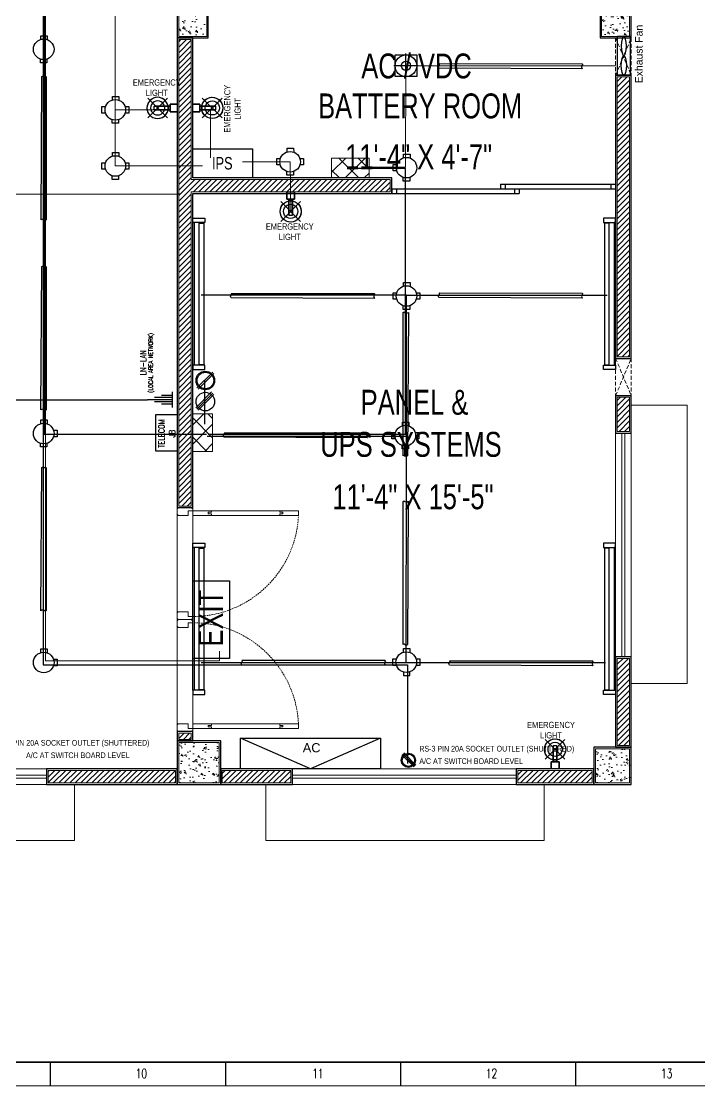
# Model space of a CAD drawing. Header units: inches. Extents: x 255 to 1155, y -3 to 634.
# Drawn here: x 751.8 to 969.9, y -3.2 to 339 of the extents above; entities that cross this region are included whole.
import ezdxf
from ezdxf.enums import TextEntityAlignment as Align

# ---------------------------------------------------------------- set-up
doc = ezdxf.new("R2010")
doc.units = ezdxf.units.IN
doc.header["$MEASUREMENT"] = 0
for name, pattern in [('DASH', [0.35, 0.25, -0.1]), ('DASHED', [0.75, 0.5, -0.25]), ('XREF-GROUND-A1$0$HIDDEN2', [0.1875, 0.125, -0.0625])]:
    doc.linetypes.add(name, pattern=pattern)
doc.layers.get('Defpoints').update_dxf_attribs({"lineweight": 0})
for name, color, linetype in [('Cables', 7, 'Continuous'), ('COLLUM', 1, 'Continuous'), ('dimention', 7, 'Continuous'), ('Exhaust Fans', 7, 'Continuous'), ('HVAC', 44, 'Continuous'), ('Layer 1', 7, 'Continuous'), ('Lights', 7, 'Continuous'), ('Plant Layout', 7, 'Continuous'), ('Sockets', 7, 'Continuous'), ('wall 05', 252, 'Continuous')]:
    doc.layers.add(name, color=color, linetype=linetype)
for name, color, linetype, lineweight in [('DOOR', 115, 'Continuous', 15), ('E-LAN', 6, 'Continuous', 30), ('E-WTL-Wall-Tube-Light', 7, 'Continuous', 30), ('Glass', 5, 'Continuous', 9), ('HACTH', 8, 'Continuous', 9), ('Plaster Line', 252, 'Continuous', 15), ('Sunshed', 5, 'Continuous', 15), ('Switchboard', 30, 'Continuous', 13), ('Text', 252, 'Continuous', 15), ('WINDOW', 140, 'Continuous', 9)]:
    doc.layers.add(name, color=color, linetype=linetype, lineweight=lineweight)
doc.styles.get("Standard").update_dxf_attribs({"font": 'arial.ttf'})
doc.styles.add('Swiss721', font='swisscl.ttf')
doc.styles.add('TAVE1', font='ROMANS.shx', dxfattribs={"width": 0.75})
doc.styles.add('TEG BORDER', font='txt_qlt.shx', dxfattribs={"width": 0.7, "bigfont": 'hztxt.shx'})
pattern_1 = [(50, (-410151.2946, -241873.729), (5.37945137, -0.470641012), [0.5625, -6.1875]), (355, (-410151.2946, -241873.729), (-1.040635, 5.641441), [0.45, -4.95]), (100.4514, (-410150.8463, -241873.7683), (4.338820363, 5.170796565), [0.478051425, -5.25856584]), (46.1842, (-410151.2946, -241872.229), (8.004307865, -1.24139261), [0.84375, -9.28125]), (96.6356, (-410150.6275, -241872.3326), (7.00997029, 7.30588403), [0.71707716, -7.8878475]), (351.1842, (-410151.2946, -241872.229), (7.00996459, 7.3058895), [0.675, -7.425]), (21, (-410150.5446, -241872.604), (4.47680289, -3.01964168), [0.5625, -6.1875]), (326, (-410150.5446, -241872.604), (1.82486499, 5.43862534), [0.45, -4.95]), (71.4514, (-410150.1715, -241872.856), (6.301669714, 2.418978725), [0.478051425, -5.25856584]), (37.5, (-410151.2946, -241873.7291), (0.091198915, 2.496703904), [0, -4.89, 0, -5.025, 0, -4.96875]), (7.5, (-410151.2946, -241873.729), (1.973021531, 2.958087839), [0, -2.865, 0, -4.7775, 0, -1.89375]), (327.5, (-410152.967, -241873.7291), (4.003668271, -0.169161538), [0, -1.875, 0, -5.85, 0, -7.7625]), (317.5, (-410153.717, -241873.729), (4.37389627, 0.750787367), [0, -2.4375, 0, -3.885, 0, -5.5125])]

# ---------------------------------------------------------------- blocks, each defined once
blk = doc.blocks.new('252 BORDER A2')
at = {"linetype": 'Continuous'}
blk.add_line((5, 5), (489, 5), dxfattribs=at)
for p, q in [((334.12, 0), (334.12, 5)), ((371.25, 0), (371.25, 5)), ((408.37, 0), (408.37, 5)), ((445.5, 0), (445.5, 5))]:
    blk.add_line(p, q)
at = {"color": 5, "lineweight": 15}
blk.add_lwpolyline([(0, 420), (594, 420), (594, 0), (0, 0)], close=True, dxfattribs=at)
blk.add_lwpolyline([(5, 415), (589, 415), (589, 5), (5, 5)], close=True)
at = {"char_height": 2, "width": 2, "attachment_point": 7, "style": 'TEG BORDER'}
for s, insert in [('\\pi2.2204e-016;10', (352.17, 1.59)), ('\\pi0.3;11', (389.3, 1.59)), ('\\pi2.2204e-016;12', (426.42, 1.59)), ('\\pi2.2204e-016;13', (463.55, 1.59))]:
    blk.add_mtext(s, dxfattribs=dict(at, insert=insert))
blk = doc.blocks.new('ASDSAETR')
for p, q in [((51404, -7188.31), (51404, -7197.3)), ((51404, -7190.29), (51410.36, -7190.29)), ((51404, -7191.55), (51414.43, -7191.55)), ((51404, -7192.81), (51418.49, -7192.81)), ((51404, -7194.07), (51414.43, -7194.07)), ((51404, -7195.33), (51410.36, -7195.33))]:
    blk.add_line(p, q)
blk = doc.blocks.new('A$C63C712C3')
at = {"ltscale": 2}
for p, q in [((39.8, 42), (33.8, 42)), ((39.8, 15.9), (33.8, 15.9)), ((1230.6, 42), (1236.6, 42)), ((1230.6, 15.9), (1236.6, 15.9))]:
    blk.add_line(p, q, dxfattribs=at)
for points in [[(35.5, 102.6), (0, 102.6), (0, 0), (35.5, 0)], [(35.5, 102.6), (1235.5, 102.6), (1235.5, 90.2), (35.5, 90.2)], [(1235.5, 102.6), (1270.9, 102.6), (1270.9, 0), (1235.5, 0)], [(39.8, 47.6), (1230.6, 47.6), (1230.6, 10.1), (39.8, 10.1)]]:
    blk.add_lwpolyline(points, close=True, dxfattribs=at)
blk = doc.blocks.new('A$C20C675F6')
at = {"layer": 'Defpoints'}
for points in [[(0.25, 72), (0.25, 71.75), (0, 71.75), (0, 72)], [(5, 72), (5, 71.75), (4.75, 71.75), (4.75, 72)], [(0.25, 36), (0.25, 36.25), (0, 36.25), (0, 36)], [(0.25, 36), (0.25, 35.75), (0, 35.75), (0, 36)], [(5, 36), (5, 36.25), (4.75, 36.25), (4.75, 36)], [(5, 36), (5, 35.75), (4.75, 35.75), (4.75, 36)], [(0.25, 0), (0.25, 0.25), (0, 0.25), (0, 0)], [(5, 0), (5, 0.25), (4.75, 0.25), (4.75, 0)]]:
    blk.add_lwpolyline(points, close=True, dxfattribs=at)
at = {"layer": 'DOOR'}
for points in [[(5, 71), (3.5, 71), (3.5, 69.5), (0.25, 69.5), (0.25, 69.75), (0, 69.75), (0, 71.75), (0.25, 71.75), (0.25, 72), (4.75, 72), (4.75, 71.75), (5, 71.75), (5, 71)], [(10, 70.25), (10, 70), (11, 70), (11, 69.5), (5, 69.5), (5, 71), (11, 71), (11, 70.5), (10, 70.5), (10, 70.25), (10, 70.5), (11, 70.5), (11, 71), (33, 71), (33, 70.5), (34, 70.5), (34, 70), (33, 70), (33, 69.5), (11, 69.5), (39, 69.5), (39, 71), (33, 71)], [(5, 37), (3.5, 37), (3.5, 38.5), (0.25, 38.5), (0.25, 38.25), (0, 38.25), (0, 36.25), (0.25, 36.25), (0.25, 36), (4.75, 36), (4.75, 36.25), (5, 36.25), (5, 37)], [(5, 35), (3.5, 35), (3.5, 33.5), (0.25, 33.5), (0.25, 33.75), (0, 33.75), (0, 35.75), (0.25, 35.75), (0.25, 36), (4.75, 36), (4.75, 35.75), (5, 35.75), (5, 35)], [(5, 1), (3.5, 1), (3.5, 2.5), (0.25, 2.5), (0.25, 2.25), (0, 2.25), (0, 0.25), (0.25, 0.25), (0.25, 0), (4.75, 0), (4.75, 0.25), (5, 0.25), (5, 1)], [(10, 1.75), (10, 2), (11, 2), (11, 2.5), (5, 2.5), (5, 1), (11, 1), (11, 1.5), (10, 1.5), (10, 1.75), (10, 1.5), (11, 1.5), (11, 1), (33, 1), (33, 1.5), (34, 1.5), (34, 2), (33, 2), (33, 2.5), (11, 2.5), (39, 2.5), (39, 1), (33, 1)]]:
    blk.add_lwpolyline(points, dxfattribs=at)
at = {"layer": 'DOOR', "linetype": 'DASHED', "lineweight": 0}
for centre, start, end in [((4.98, 71.06), 270.0403, 357.3754), ((4.98, 0.94), 2.6246, 89.9597)]:
    blk.add_arc(centre, 34.06, start, end, dxfattribs=at)
at = {"layer": 'HACTH', "lineweight": 0, "ltscale": 10}
for p, q in [((0, 2.25), (0, 69.75)), ((5, 1.5), (5, 69.5))]:
    blk.add_line(p, q, dxfattribs=at)
blk = doc.blocks.new('tr')
at = {"layer": 'Plaster Line'}
for p, q in [((143968.45, 171283.63), (143927.45, 171283.63)), ((143927.45, 171283.63), (143927.45, 171279.63)), ((143968.45, 171279.63), (143968.45, 171283.63)), ((144100.45, 171283.63), (144053.45, 171283.63)), ((144053.45, 171283.63), (144053.45, 171279.63)), ((144100.45, 171279.63), (144100.45, 171283.63)), ((144226.45, 171283.63), (144185.45, 171283.63)), ((144185.45, 171283.63), (144185.45, 171279.63)), ((144226.45, 171279.63), (144226.45, 171283.63)), ((143927.45, 171279.63), (143968.45, 171279.63)), ((144053.45, 171279.63), (144100.45, 171279.63)), ((144185.45, 171279.63), (144226.45, 171279.63))]:
    blk.add_line(p, q, dxfattribs=at)
blk = doc.blocks.new('qm')
at = {"layer": 'wall 05'}
for p, q in [((143968.95, 171284.13), (143926.95, 171284.13)), ((143926.95, 171284.13), (143926.95, 171279.13)), ((143968.95, 171279.13), (143968.95, 171284.13)), ((144100.95, 171284.13), (144052.95, 171284.13)), ((144052.95, 171284.13), (144052.95, 171279.13)), ((144100.95, 171279.13), (144100.95, 171284.13)), ((144226.95, 171284.13), (144184.95, 171284.13)), ((144184.95, 171284.13), (144184.95, 171279.13)), ((144226.95, 171279.13), (144226.95, 171284.13)), ((143926.95, 171279.13), (143968.95, 171279.13)), ((144052.95, 171279.13), (144100.95, 171279.13)), ((144184.95, 171279.13), (144226.95, 171279.13))]:
    blk.add_line(p, q, dxfattribs=at)
blk = doc.blocks.new('bg')
at = {"layer": 'wall 05'}
for p, q in [((144263.99, 171284.13), (144240.95, 171284.13)), ((144240.95, 171284.13), (144240.95, 171279.13)), ((144263.99, 171279.13), (144263.99, 171284.13)), ((144360.95, 171284.13), (144335.99, 171284.13)), ((144335.99, 171284.13), (144335.99, 171279.13)), ((144360.95, 171279.13), (144360.95, 171284.13)), ((144240.95, 171279.13), (144263.99, 171279.13)), ((144335.99, 171279.13), (144360.95, 171279.13))]:
    blk.add_line(p, q, dxfattribs=at)
blk = doc.blocks.new('dp')
at = {"layer": 'Plaster Line'}
for p, q in [((144263.49, 171283.63), (144241.45, 171283.63)), ((144241.45, 171283.63), (144241.45, 171279.63)), ((144263.49, 171279.63), (144263.49, 171283.63)), ((144360.45, 171283.63), (144336.49, 171283.63)), ((144336.49, 171283.63), (144336.49, 171279.63)), ((144360.45, 171279.63), (144360.45, 171283.63)), ((144241.45, 171279.63), (144263.49, 171279.63)), ((144336.49, 171279.63), (144360.45, 171279.63))]:
    blk.add_line(p, q, dxfattribs=at)

msp = doc.modelspace()

# ---------------------------------------------------------------- hatches: boundary and pattern name
at = {"layer": 'HACTH'}
h = msp.add_hatch(dxfattribs=at)
h.set_pattern_fill('AR-CONC', color=256, scale=0.75, style=0)
h.set_pattern_definition(pattern_1)
h.paths.add_polyline_path([(802.39, 334.15), (811.39, 334.15), (811.39, 353.15), (802.39, 353.15)])
h = msp.add_hatch(dxfattribs=at)
h.set_pattern_fill('AR-CONC', color=256, scale=0.75, style=0)
h.set_pattern_definition(pattern_1)
h.paths.add_polyline_path([(938.39, 334.15), (947.39, 334.15), (947.39, 353.15), (938.39, 353.15)])
h = msp.add_hatch(dxfattribs=at)
h.set_pattern_fill('ANSI31', color=256, scale=10, style=0)
h.set_pattern_definition([(45, (-410151.2946, -241873.7291), (-0.8838834765, 0.8838834765), [])])
h.paths.add_polyline_path([(628.39, 98.15), (628.39, 94.15), (675.39, 94.15), (675.39, 98.15)])
h.paths.add_polyline_path([(801.39, 94.15), (801.39, 98.15), (760.39, 98.15), (760.39, 94.15)])
h.paths.add_polyline_path([(816.39, 98.15), (816.39, 94.15), (838.43, 94.15), (838.43, 98.15)])
h.paths.add_polyline_path([(935.39, 94.15), (935.39, 98.15), (911.43, 98.15), (911.43, 94.15)])
h.paths.add_polyline_path([(943.39, 106.15), (947.39, 106.15), (947.39, 134.15), (943.39, 134.15)])
h.paths.add_polyline_path([(947.39, 218.15), (943.39, 218.15), (943.39, 207.15), (947.39, 207.15)])
h.paths.add_polyline_path([(943.39, 231.15), (947.39, 231.15), (947.39, 321.15), (943.39, 321.15)])
h.paths.add_polyline_path([(802.39, 183.15), (806.39, 183.15), (806.39, 284.15), (870.39, 284.15), (870.39, 288.15), (806.39, 288.15), (806.39, 333.15), (802.39, 333.15)])
h = msp.add_hatch(dxfattribs=at)
h.set_pattern_fill('ANSI31', color=256, scale=10, style=0)
h.set_pattern_definition([(45, (-140421.4841, -171268.2484), (-0.8838834765, 0.8838834765), [])])
h.paths.add_polyline_path([(806.39, 108.15), (806.39, 110.15), (802.39, 110.15), (802.39, 108.15)])
h = msp.add_hatch(dxfattribs=at)
h.set_pattern_fill('AR-CONC', color=256, scale=0.75, style=0)
h.set_pattern_definition(pattern_1)
h.paths.add_polyline_path([(802.39, 94.15), (815.39, 94.15), (815.39, 107.15), (802.39, 107.15)])
h = msp.add_hatch(dxfattribs=at)
h.set_pattern_fill('AR-CONC', color=256, scale=0.75, style=0)
h.set_pattern_definition(pattern_1)
h.paths.add_polyline_path([(947.39, 105.15), (936.39, 105.15), (936.39, 94.15), (947.39, 94.15)])
at = {"layer": 'Switchboard'}
h = msp.add_hatch(dxfattribs=at)
h.set_pattern_fill('ANSI37', color=256, scale=35)
h.set_pattern_definition([(45, (588.934, -157.7323), (-3.093592, 3.093592), []), (135, (588.934, -157.7323), (-3.093592, -3.093592), [])])
h.paths.add_polyline_path([(863.59, 288.65), (863.59, 295.06), (851.53, 295.06), (851.53, 288.65)])
h = msp.add_hatch(dxfattribs=at)
h.set_pattern_fill('ANSI37', color=256, scale=35, angle=90)
h.set_pattern_definition([(135, (1259.6836, -61.844), (-3.093592, -3.093592), []), (225, (1259.6836, -61.844), (3.093592, -3.093592), [])])
h.paths.add_polyline_path([(813.3, 212.82), (806.89, 212.82), (806.89, 200.75), (813.3, 200.75)])

# ---------------------------------------------------------------- linework, layer by layer
at = {"color": 1}
for p, q in [((759.08, 439.64), (759.08, 206.26)), ((875.27, 291.7), (859.11, 291.7)), ((875.27, 206.3), (875.27, 291.7)), ((810.67, 223.57), (810.67, 209.46)), ((759.08, 206.26), (811.36, 206.26)), ((811.83, 206.3), (875.27, 206.3))]:
    msp.add_line(p, q, dxfattribs=at)
at = {"color": 149, "lineweight": 20}
for p, q in [((782, 292.5), (782, 397.02)), ((782, 310.54), (795.03, 310.58)), ((812.59, 310.58), (812.59, 295.08)), ((810.08, 292.5), (782, 292.5)), ((822.85, 293.85), (838.22, 293.85)), ((838.22, 293.85), (838.39, 277.88))]:
    msp.add_line(p, q, dxfattribs=at)
at = {"color": 5, "lineweight": 20}
for p, q in [((759.54, 373.57), (759.54, 133.45)), ((815.51, 133.45), (815.51, 136.56)), ((759.54, 133.45), (767.85, 133.45)), ((767.85, 133.45), (815.51, 133.45))]:
    msp.add_line(p, q, dxfattribs=at)
for p, q in [((758.05, 333.18), (758.05, 334.35)), ((758.05, 334.35), (760.12, 334.35)), ((760.12, 334.35), (760.12, 333.11)), ((757.95, 325.69), (757.95, 326.86)), ((760.02, 325.69), (757.95, 325.69)), ((760.02, 326.86), (760.02, 325.69)), ((781.06, 313.71), (781.06, 314.88)), ((781.06, 314.88), (783.13, 314.88)), ((783.13, 314.88), (783.13, 313.65)), ((777.69, 309.5), (777.69, 311.57)), ((777.69, 311.57), (778.86, 311.57)), ((785.14, 311.57), (786.31, 311.57)), ((786.31, 311.57), (786.31, 309.5)), ((778.86, 309.5), (777.69, 309.5)), ((786.31, 309.5), (785.14, 309.5)), ((780.96, 306.23), (780.96, 307.4)), ((783.03, 306.23), (780.96, 306.23)), ((783.03, 307.4), (783.03, 306.23)), ((837.29, 297.03), (837.29, 298.2)), ((837.29, 298.2), (839.35, 298.2)), ((839.35, 298.2), (839.36, 296.96)), ((781.06, 295.67), (781.06, 296.84)), ((781.06, 296.84), (783.13, 296.84)), ((783.13, 296.84), (783.13, 295.61)), ((833.91, 292.82), (833.91, 294.88)), ((833.91, 294.88), (835.08, 294.88)), ((841.37, 294.88), (842.54, 294.88)), ((842.54, 294.88), (842.54, 292.82)), ((874.71, 295.13), (874.71, 296.3)), ((874.71, 296.3), (876.77, 296.3)), ((876.77, 296.3), (876.78, 295.06)), ((777.69, 291.46), (777.69, 293.53)), ((777.69, 293.53), (778.86, 293.53)), ((778.86, 291.46), (777.69, 291.46)), ((785.14, 293.53), (786.31, 293.53)), ((786.31, 291.46), (785.14, 291.46)), ((786.31, 293.53), (786.31, 291.46)), ((835.08, 292.82), (833.91, 292.82)), ((842.54, 292.82), (841.37, 292.82)), ((871.33, 290.92), (871.33, 292.98)), ((871.33, 292.98), (872.5, 292.98)), ((872.5, 290.92), (871.33, 290.92)), ((780.96, 288.19), (780.96, 289.35)), ((783.03, 288.19), (780.96, 288.19)), ((783.03, 289.35), (783.03, 288.19)), ((837.19, 289.54), (837.19, 290.71)), ((839.25, 289.54), (837.19, 289.54)), ((839.25, 290.71), (839.25, 289.54)), ((874.61, 287.64), (874.61, 288.81)), ((876.67, 287.64), (874.61, 287.64)), ((876.67, 288.81), (876.67, 287.64)), ((874.71, 253.87), (874.71, 255.04)), ((874.71, 255.04), (876.77, 255.04)), ((876.77, 255.04), (876.78, 253.81)), ((871.33, 249.66), (871.33, 251.73)), ((871.33, 251.73), (872.5, 251.73)), ((878.79, 251.73), (879.96, 251.73)), ((879.96, 251.73), (879.96, 249.66)), ((872.5, 249.66), (871.33, 249.66)), ((874.61, 246.39), (874.61, 247.56)), ((876.67, 247.56), (876.67, 246.39)), ((879.96, 249.66), (878.79, 249.66)), ((876.67, 246.39), (874.61, 246.39)), ((758.05, 209.66), (758.05, 210.83)), ((758.05, 210.83), (760.12, 210.83)), ((760.12, 210.83), (760.12, 209.59)), ((874.34, 209), (874.34, 210.17)), ((874.34, 210.17), (876.41, 210.17)), ((876.41, 210.17), (876.41, 208.94)), ((762.13, 207.52), (763.3, 207.52)), ((763.3, 205.45), (762.13, 205.45)), ((763.3, 207.52), (763.3, 205.45)), ((870.97, 204.79), (870.97, 206.86)), ((870.97, 206.86), (872.14, 206.86)), ((878.42, 206.86), (879.59, 206.86)), ((879.59, 206.86), (879.59, 204.79)), ((757.95, 202.17), (757.95, 203.34)), ((760.02, 202.17), (757.95, 202.17)), ((760.02, 203.34), (760.02, 202.17)), ((872.14, 204.79), (870.97, 204.79)), ((874.24, 201.52), (874.24, 202.68)), ((876.31, 202.68), (876.31, 201.52)), ((879.59, 204.79), (878.42, 204.79)), ((876.31, 201.52), (874.24, 201.52)), ((758.05, 136.04), (758.05, 137.21)), ((758.05, 137.21), (760.12, 137.21)), ((760.12, 137.21), (760.12, 135.97)), ((874.62, 136.16), (874.62, 137.33)), ((874.62, 137.33), (876.69, 137.33)), ((876.69, 137.33), (876.69, 136.09)), ((762.13, 133.9), (763.3, 133.9)), ((763.3, 133.9), (763.3, 131.83)), ((871.25, 131.95), (871.25, 134.02)), ((871.25, 134.02), (872.42, 134.02)), ((878.71, 134.02), (879.88, 134.02)), ((879.88, 134.02), (879.88, 131.95)), ((763.3, 131.83), (762.13, 131.83)), ((872.42, 131.95), (871.25, 131.95)), ((879.88, 131.95), (878.71, 131.95)), ((874.62, 129.81), (874.62, 128.64)), ((874.62, 128.64), (876.69, 128.64)), ((876.69, 128.64), (876.69, 129.88))]:
    msp.add_line(p, q)
at = {"color": 5, "linetype": 'XREF-GROUND-A1$0$HIDDEN2', "lineweight": 13, "ltscale": 10}
for p, q in [((942.89, 333.65), (947.89, 321.65)), ((942.89, 321.65), (947.89, 333.65)), ((942.89, 333.65), (942.89, 321.65)), ((942.89, 333.65), (947.89, 321.65)), ((942.89, 321.65), (947.89, 333.65)), ((942.89, 333.65), (942.89, 321.65)), ((947.89, 333.65), (947.89, 321.65)), ((947.89, 333.65), (947.89, 321.65)), ((947.89, 321.65), (942.89, 321.65)), ((947.89, 321.65), (942.89, 321.65)), ((942.89, 230.65), (947.89, 218.65)), ((942.89, 218.65), (947.89, 230.65)), ((942.89, 230.65), (942.89, 218.65)), ((947.89, 230.65), (947.89, 218.65)), ((947.89, 218.65), (942.89, 218.65))]:
    msp.add_line(p, q, dxfattribs=at)
at = {"color": 6, "lineweight": 30}
msp.add_line((510.5, 217.32), (792.32, 217.32), dxfattribs=at)
for points in [[(932.1, 325.37, -0.56347), (932.1, 324.87, 0.367924), (932.17, 323.76), (886.1, 323.97, -0.456322), (886.1, 324.87, 0.605884), (886.1, 325.39)], [(759.79, 275.23, -0.56347), (759.28, 275.23, 0.354322), (758.11, 275.16), (758.39, 321.23, -0.456322), (759.28, 321.23, 0.605884), (759.8, 321.23)], [(759.76, 214.14, -0.56347), (759.25, 214.14, 0.354322), (758.08, 214.07), (758.36, 260.14, -0.456322), (759.25, 260.14, 0.605884), (759.78, 260.14)], [(865.26, 251.52, -0.56347), (865.26, 251.02, 0.367924), (865.33, 249.91), (819.25, 250.12, -0.456322), (819.26, 251.02, 0.605884), (819.26, 251.54)], [(932.1, 251.65, -0.56347), (932.1, 251.14, 0.367924), (932.17, 250.04), (886.1, 250.25, -0.456322), (886.1, 251.14, 0.605884), (886.1, 251.67)], [(874.59, 245.34, -0.56347), (875.1, 245.34, 0.354322), (876.27, 245.41), (875.99, 199.33, -0.456322), (875.1, 199.34, 0.605884), (874.57, 199.34)], [(862.99, 206.69, -0.56347), (862.99, 206.18, 0.367924), (863.07, 205.08), (816.99, 205.29, -0.456322), (816.99, 206.18, 0.605884), (816.99, 206.7)], [(759.75, 149.55, -0.56347), (759.24, 149.55, 0.354322), (758.07, 149.48), (758.35, 195.55, -0.456322), (759.24, 195.55, 0.605884), (759.77, 195.55)], [(874.61, 184.63, -0.56347), (875.12, 184.63, 0.367924), (876.22, 184.7), (876.01, 138.63, -0.456322), (875.12, 138.63, 0.605884), (874.59, 138.63)], [(868.72, 133.57, -0.56347), (868.72, 133.07, 0.367924), (868.8, 131.96), (822.72, 132.17, -0.456322), (822.72, 133.07, 0.605884), (822.72, 133.59)], [(935.5, 133.43, -0.56347), (935.5, 132.93, 0.367924), (935.57, 131.82), (889.49, 132.03, -0.456322), (889.5, 132.93, 0.605884), (889.5, 133.45)]]:
    msp.add_lwpolyline(points, format="xyb", close=True)
for points in [[(826.16, 288.65), (806.89, 288.65), (806.89, 297.97), (826.16, 297.97)], [(795.06, 212.63), (801.89, 212.63), (801.89, 200.83), (795.06, 200.83)]]:
    msp.add_lwpolyline(points, close=True)
at = {"color": 4}
msp.add_lwpolyline([(806.89, 134.18), (806.89, 159.13), (818.71, 159.13), (818.71, 134.18)], close=True, dxfattribs=at)
for centre, radius in [((758.98, 330), 3.31), ((875.46, 324.72), 1.49), ((782, 310.54), 3.31), ((782, 292.5), 3.31), ((838.22, 293.85), 3.31), ((875.64, 291.95), 3.31), ((802.19, 283.4), 0.306), ((875.64, 250.7), 3.31), ((758.98, 206.48), 3.31), ((875.27, 205.83), 3.31), ((758.98, 132.87), 3.31), ((875.56, 132.98), 3.31)]:
    msp.add_circle(centre, radius)
at = {"layer": 'Cables', "color": 4}
for p, q in [((758.75, 439.64), (758.75, 132.17)), ((758.75, 132.17), (875.93, 132.17)), ((875.93, 132.17), (875.93, 100.36))]:
    msp.add_line(p, q, dxfattribs=at)
at = {"layer": 'Cables', "color": 3}
for p, q in [((875.59, 250.93), (809.61, 250.93)), ((875.59, 250.93), (940.18, 250.93)), ((811.51, 205.66), (875.59, 205.66)), ((809.59, 132.83), (939.64, 132.83))]:
    msp.add_line(p, q, dxfattribs=at)
msp.add_lwpolyline([(875.56, 132.83), (875.59, 195.63), (875.59, 250.93)], dxfattribs=at)
at = {"layer": 'COLLUM', "color": 2}
msp.add_line((942.89, 321.65), (947.89, 321.65), dxfattribs=at)
at = {"layer": 'COLLUM'}
for points in [[(801.89, 333.65), (811.89, 333.65), (811.89, 353.65), (801.89, 353.65)], [(937.89, 333.65), (947.89, 333.65), (947.89, 353.65), (937.89, 353.65)], [(801.89, 93.65), (815.89, 93.65), (815.89, 107.65), (801.89, 107.65)], [(935.89, 93.65), (947.89, 93.65), (947.89, 105.65), (935.89, 105.65)]]:
    msp.add_lwpolyline(points, close=True, dxfattribs=at)
at = {"layer": 'dimention', "color": 5, "lineweight": 30}
for p, q in [((870.89, 285.15), (942.89, 285.15)), ((870.89, 285.15), (870.89, 283.65)), ((872.39, 285.15), (872.39, 283.65)), ((905.89, 286.65), (942.89, 286.65)), ((905.89, 286.65), (905.89, 285.15)), ((907.39, 286.65), (907.39, 285.15)), ((910.39, 285.15), (910.39, 283.65)), ((911.89, 285.15), (911.89, 283.65)), ((941.39, 286.65), (941.39, 285.15)), ((942.89, 286.65), (942.89, 285.15)), ((870.89, 283.65), (911.89, 283.65))]:
    msp.add_line(p, q, dxfattribs=at)
at = {"layer": 'Exhaust Fans'}
msp.add_lwpolyline([(943.53, 334.2), (947.53, 334.2), (947.53, 321.65), (943.53, 321.65)], close=True, dxfattribs=at)
at = {"layer": 'Exhaust Fans', "extrusion": (0, 0, -1)}
msp.add_ellipse((945.53, 331.07), major_axis=(0, -3.14), ratio=0.260631, dxfattribs=at)
at = {"layer": 'Exhaust Fans'}
msp.add_ellipse((945.53, 324.79), major_axis=(0, 3.14), ratio=0.260631, dxfattribs=at)
at = {"layer": 'Glass', "ltscale": 10}
for points in [[(944.89, 134.65), (944.89, 206.65)], [(945.89, 134.65), (945.89, 206.65)], [(675.89, 96.65), (759.89, 96.65)], [(838.93, 96.65), (910.93, 96.65)], [(675.89, 95.65), (759.89, 95.65)], [(838.93, 95.65), (910.93, 95.65)]]:
    msp.add_lwpolyline(points, dxfattribs=at)
at = {"layer": 'HVAC'}
for p, q in [((844.74, 98.65), (822.23, 108.58)), ((867.25, 108.58), (844.74, 98.65))]:
    msp.add_line(p, q, dxfattribs=at)
msp.add_lwpolyline([(822.23, 108.58), (867.25, 108.58), (867.25, 98.65), (822.23, 98.65)], close=True, dxfattribs=at)
at = {"layer": 'Layer 1', "color": 1}
for points in [[(795.86, 314.57), (795.06, 314.52), (794.32, 314.32), (793.62, 313.92), (793.07, 313.42), (792.62, 312.77), (792.32, 312.03), (792.17, 311.28), (792.27, 310.48), (792.47, 309.73), (792.92, 309.09), (793.42, 308.54), (794.12, 308.09), (794.82, 307.84), (795.61, 307.74)], [(795.61, 314.57), (794.86, 314.47), (794.12, 314.22), (793.47, 313.82), (792.92, 313.27), (792.52, 312.62), (792.27, 311.93), (792.17, 311.13), (792.27, 310.38), (792.52, 309.68), (792.92, 309.04), (793.47, 308.49), (794.12, 308.09), (794.86, 307.84), (795.61, 307.74), (796.36, 307.84), (797.11, 308.09), (797.75, 308.49), (798.3, 309.04), (798.7, 309.68), (798.95, 310.38), (799, 311.13), (798.95, 311.93), (798.7, 312.62), (798.3, 313.27), (797.75, 313.82), (797.11, 314.22), (796.36, 314.47), (795.61, 314.57)], [(798.8, 307.99), (792.42, 314.32)], [(792.42, 307.99), (798.8, 314.32)], [(795.61, 313.42), (795.01, 313.37), (794.47, 313.12), (794.02, 312.77), (793.62, 312.27), (793.42, 311.73), (793.32, 311.13), (793.42, 310.58), (793.62, 310.03), (794.02, 309.53), (794.47, 309.19), (795.01, 308.94), (795.61, 308.89), (796.21, 308.94), (796.76, 309.19), (797.21, 309.53), (797.61, 310.03), (797.8, 310.58), (797.9, 311.13), (797.8, 311.73), (797.61, 312.27), (797.21, 312.77), (796.76, 313.12), (796.21, 313.37), (795.61, 313.42)], [(799.6, 311.73), (799.6, 310.58), (794.47, 310.58)], [(799.6, 311.73), (794.47, 311.73), (799.25, 311.73), (799.6, 311.73), (799.6, 310.58)], [(794.47, 310.58), (794.47, 311.73)], [(794.47, 310.58), (794.47, 311.73)], [(798.9, 311.98), (798.7, 312.62), (798.3, 313.27), (797.8, 313.77), (797.21, 314.17), (796.56, 314.42), (795.86, 314.57)], [(798.9, 311.98), (799, 311.73), (799, 310.58)], [(801.89, 309.88), (799.6, 309.88), (799.6, 312.42), (801.89, 312.42)], [(801.89, 312.42), (799.6, 312.42)], [(799.6, 312.42), (799.6, 309.88)], [(806.89, 309.88), (809.18, 309.88), (809.18, 312.42), (806.89, 312.42)], [(806.89, 312.42), (809.18, 312.42)], [(809.18, 312.42), (809.18, 309.88)], [(809.18, 311.73), (809.18, 310.58), (814.31, 310.58)], [(809.18, 311.73), (814.31, 311.73), (809.53, 311.73), (809.18, 311.73), (809.18, 310.58)], [(813.17, 314.57), (813.91, 314.47), (814.66, 314.22), (815.31, 313.82), (815.86, 313.27), (816.26, 312.62), (816.5, 311.93), (816.6, 311.13), (816.5, 310.38), (816.26, 309.68), (815.86, 309.04), (815.31, 308.49), (814.66, 308.09), (813.91, 307.84), (813.17, 307.74), (812.42, 307.84), (811.67, 308.09), (811.02, 308.49), (810.48, 309.04), (810.08, 309.68), (809.83, 310.38), (809.78, 311.13), (809.83, 311.93), (810.08, 312.62), (810.48, 313.27), (811.02, 313.82), (811.67, 314.22), (812.42, 314.47), (813.17, 314.57)], [(809.88, 311.98), (809.78, 311.73), (809.78, 310.58)], [(809.88, 311.98), (810.08, 312.62), (810.48, 313.27), (810.97, 313.77), (811.57, 314.17), (812.22, 314.42), (812.92, 314.57)], [(809.98, 307.99), (816.35, 314.32)], [(816.35, 307.99), (809.98, 314.32)], [(813.17, 313.42), (813.76, 313.37), (814.31, 313.12), (814.76, 312.77), (815.16, 312.27), (815.36, 311.73), (815.46, 311.13), (815.36, 310.58), (815.16, 310.03), (814.76, 309.53), (814.31, 309.19), (813.76, 308.94), (813.17, 308.89), (812.57, 308.94), (812.02, 309.19), (811.57, 309.53), (811.17, 310.03), (810.97, 310.58), (810.87, 311.13), (810.97, 311.73), (811.17, 312.27), (811.57, 312.77), (812.02, 313.12), (812.57, 313.37), (813.17, 313.42)], [(812.92, 314.57), (813.71, 314.52), (814.46, 314.32), (815.16, 313.92), (815.71, 313.42), (816.16, 312.77), (816.45, 312.03), (816.6, 311.28), (816.5, 310.48), (816.31, 309.73), (815.86, 309.09), (815.36, 308.54), (814.66, 308.09), (813.96, 307.84), (813.17, 307.74)], [(814.31, 310.58), (814.31, 311.73)], [(814.31, 310.58), (814.31, 311.73)], [(794.47, 310.58), (799.6, 310.58)], [(795.61, 307.74), (796.41, 307.84), (797.16, 308.09), (797.8, 308.54), (798.35, 309.14), (798.75, 309.83), (799, 310.58)], [(799.6, 309.88), (801.89, 309.88)], [(809.18, 309.88), (806.89, 309.88)], [(814.31, 310.58), (809.18, 310.58)], [(813.17, 307.74), (812.37, 307.84), (811.62, 308.09), (810.97, 308.54), (810.43, 309.14), (810.03, 309.83), (809.78, 310.58)], [(837.12, 284.15), (837.12, 281.86), (839.66, 281.86), (839.66, 284.15)], [(837.12, 284.15), (839.66, 284.15)], [(837.12, 281.86), (837.12, 284.15)], [(839.66, 284.15), (839.66, 281.86)], [(834.98, 277.88), (835.08, 278.67), (835.33, 279.42), (835.77, 280.07), (836.37, 280.62), (837.07, 281.01), (837.82, 281.26)], [(841.8, 277.88), (841.7, 277.13), (841.45, 276.38), (841.05, 275.73), (840.51, 275.19), (839.86, 274.79), (839.16, 274.54), (838.36, 274.44), (837.62, 274.54), (836.92, 274.79), (836.27, 275.19), (835.72, 275.73), (835.33, 276.38), (835.08, 277.13), (834.98, 277.88), (835.08, 278.62), (835.33, 279.37), (835.72, 280.02), (836.27, 280.57), (836.92, 280.97), (837.62, 281.21), (838.36, 281.26), (839.16, 281.21), (839.86, 280.97), (840.51, 280.57), (841.05, 280.02), (841.45, 279.37), (841.7, 278.62), (841.8, 277.88)], [(835.23, 281.06), (841.55, 274.69)], [(835.23, 274.69), (841.55, 281.06)], [(839.66, 281.86), (837.12, 281.86)], [(837.82, 276.73), (837.82, 281.86)], [(838.96, 281.86), (837.82, 281.86), (837.82, 276.73)], [(838.96, 281.86), (838.96, 276.73), (838.96, 281.51), (838.96, 281.86), (837.82, 281.86)], [(839.21, 281.16), (838.96, 281.26), (837.82, 281.26)], [(839.21, 281.16), (839.86, 280.97), (840.51, 280.57), (841, 280.07), (841.4, 279.47), (841.65, 278.82), (841.8, 278.13)], [(841.8, 278.13), (841.75, 277.33), (841.55, 276.58), (841.15, 275.88), (840.66, 275.34), (840.01, 274.89), (839.26, 274.59), (838.51, 274.44), (837.72, 274.54), (836.97, 274.74), (836.32, 275.19), (835.77, 275.68), (835.33, 276.38), (835.08, 277.08), (834.98, 277.88)], [(840.66, 277.88), (840.61, 277.28), (840.36, 276.73), (840.01, 276.28), (839.51, 275.88), (838.96, 275.68), (838.36, 275.58), (837.82, 275.68), (837.27, 275.88), (836.77, 276.28), (836.42, 276.73), (836.17, 277.28), (836.12, 277.88), (836.17, 278.47), (836.42, 279.02), (836.77, 279.47), (837.27, 279.87), (837.82, 280.07), (838.36, 280.17), (838.96, 280.07), (839.51, 279.87), (840.01, 279.47), (840.36, 279.02), (840.61, 278.47), (840.66, 277.88)], [(837.82, 276.73), (838.96, 276.73)], [(837.82, 276.73), (838.96, 276.73)], [(920, 104.68), (920.05, 105.48), (920.25, 106.23), (920.64, 106.92), (921.14, 107.47), (921.79, 107.92), (922.54, 108.22), (923.28, 108.37), (924.08, 108.27), (924.83, 108.07), (925.48, 107.62), (926.02, 107.12), (926.47, 106.42), (926.72, 105.73), (926.82, 104.93)], [(920, 104.93), (920.1, 105.68), (920.35, 106.42), (920.74, 107.07), (921.29, 107.62), (921.94, 108.02), (922.64, 108.27), (923.43, 108.37), (924.18, 108.27), (924.88, 108.02), (925.53, 107.62), (926.07, 107.07), (926.47, 106.42), (926.72, 105.68), (926.82, 104.93), (926.72, 104.18), (926.47, 103.44), (926.07, 102.79), (925.53, 102.24), (924.88, 101.84), (924.18, 101.59), (923.43, 101.54), (922.64, 101.59), (921.94, 101.84), (921.29, 102.24), (920.74, 102.79), (920.35, 103.44), (920.1, 104.18), (920, 104.93)], [(926.57, 101.74), (920.25, 108.12)], [(926.57, 108.12), (920.25, 101.74)], [(921.14, 104.93), (921.19, 105.53), (921.44, 106.08), (921.79, 106.52), (922.29, 106.92), (922.84, 107.12), (923.43, 107.22), (923.98, 107.12), (924.53, 106.92), (925.03, 106.52), (925.38, 106.08), (925.63, 105.53), (925.68, 104.93), (925.63, 104.33), (925.38, 103.78), (925.03, 103.34), (924.53, 102.94), (923.98, 102.74), (923.43, 102.64), (922.84, 102.74), (922.29, 102.94), (921.79, 103.34), (921.44, 103.78), (921.19, 104.33), (921.14, 104.93)], [(922.59, 101.64), (921.94, 101.84), (921.29, 102.24), (920.79, 102.74), (920.4, 103.34), (920.15, 103.98), (920, 104.68)], [(922.84, 100.94), (923.98, 100.94), (923.98, 106.08)], [(922.84, 100.94), (922.84, 106.08), (922.84, 101.29), (922.84, 100.94), (923.98, 100.94)], [(923.98, 106.08), (922.84, 106.08)], [(923.98, 106.08), (922.84, 106.08)], [(923.98, 106.08), (923.98, 100.94)], [(926.82, 104.93), (926.72, 104.13), (926.47, 103.39), (926.02, 102.74), (925.43, 102.19), (924.73, 101.79), (923.98, 101.54)], [(924.68, 98.65), (924.68, 100.94), (922.14, 100.94), (922.14, 98.65)], [(922.14, 98.65), (922.14, 100.94)], [(922.14, 100.94), (924.68, 100.94)], [(922.59, 101.64), (922.84, 101.54), (923.98, 101.54)], [(924.68, 100.94), (924.68, 98.65)], [(924.68, 98.65), (922.14, 98.65)]]:
    msp.add_lwpolyline(points, dxfattribs=at)
at = {"layer": 'Lights', "color": 40}
for p, q in [((875.46, 320.78), (875.46, 328.66)), ((879.4, 324.72), (871.52, 324.72))]:
    msp.add_line(p, q, dxfattribs=at)
at = {"layer": 'Lights'}
msp.add_lwpolyline([(871.99, 328.2), (878.94, 328.2), (878.94, 321.24), (871.99, 321.24)], close=True, dxfattribs=at)
msp.add_circle((875.46, 324.72), 3.48, dxfattribs=at)
at = {"layer": 'Plant Layout', "lineweight": 13}
for p, q in [((806.89, 181.65), (806.89, 147.65)), ((806.89, 181.65), (806.89, 147.65)), ((801.89, 180.9), (801.89, 148.4)), ((801.89, 180.9), (801.89, 148.4)), ((801.89, 144.9), (801.89, 112.4)), ((801.89, 144.9), (801.89, 112.4)), ((806.89, 145.65), (806.89, 111.65)), ((806.89, 145.65), (806.89, 111.65))]:
    msp.add_line(p, q, dxfattribs=at)
at = {"layer": 'Plaster Line'}
for p, q in [((947.39, 134.15), (943.39, 134.15)), ((943.39, 134.15), (943.39, 106.15)), ((947.39, 106.15), (947.39, 134.15)), ((943.39, 106.15), (947.39, 106.15))]:
    msp.add_line(p, q, dxfattribs=at)
for points in [[(802.39, 334.15), (811.39, 334.15), (811.39, 353.15), (802.39, 353.15)], [(938.39, 334.15), (947.39, 334.15), (947.39, 353.15), (938.39, 353.15)], [(870.39, 288.15), (806.39, 288.15), (806.39, 333.15), (802.39, 333.15), (802.39, 183.15), (806.39, 183.15), (806.39, 284.15), (870.39, 284.15)], [(947.39, 321.15), (943.39, 321.15), (943.39, 231.15), (947.39, 231.15)], [(947.39, 218.15), (943.39, 218.15), (943.39, 207.15), (947.39, 207.15)], [(806.39, 110.15), (802.39, 110.15), (802.39, 108.15), (806.39, 108.15)], [(802.39, 94.15), (815.39, 94.15), (815.39, 107.15), (802.39, 107.15)], [(936.39, 94.15), (947.39, 94.15), (947.39, 105.15), (936.39, 105.15)]]:
    msp.add_lwpolyline(points, close=True, dxfattribs=at)
at = {"layer": 'Sockets', "color": 3}
for p, q in [((813.33, 226.24), (808.23, 221.13)), ((813.7, 225.82), (808.6, 220.72)), ((874.17, 103.22), (878.05, 99.34)), ((874.48, 103.5), (878.36, 99.62)), ((874.8, 103.78), (878.67, 99.9))]:
    msp.add_line(p, q, dxfattribs=at)
at = {"layer": 'Sockets', "color": 5}
for p, q in [((812.96, 219.87), (807.86, 214.77)), ((813.33, 219.46), (808.23, 214.36)), ((813.7, 219.05), (808.6, 213.95))]:
    msp.add_line(p, q, dxfattribs=at)
at = {"layer": 'Sockets', "color": 3}
for centre, radius in [((810.96, 223.52), 2.99), ((810.96, 223.52), 2.67), ((876.24, 101.42), 2.27), ((876.24, 101.42), 1.98)]:
    msp.add_circle(centre, radius, dxfattribs=at)
at = {"layer": 'Sockets', "color": 5}
msp.add_circle((810.96, 216.74), 2.99, dxfattribs=at)
at = {"layer": 'Sunshed', "linetype": 'DASH'}
for points in [[(947.89, 206.65), (947.89, 215.65), (965.89, 215.65), (965.89, 126.15), (965.89, 126.15), (947.89, 126.15), (947.89, 134.65)], [(759.89, 93.65), (768.89, 93.65), (768.89, 75.65), (667.39, 75.65), (667.39, 75.65), (667.39, 93.65), (675.89, 93.65)], [(910.93, 93.65), (919.93, 93.65), (919.93, 75.65), (830.43, 75.65), (830.43, 75.65), (830.43, 93.65), (838.93, 93.65)]]:
    msp.add_lwpolyline(points, dxfattribs=at)
at = {"layer": 'Switchboard'}
for points in [[(851.53, 295.06), (863.59, 295.06), (863.59, 288.65), (851.53, 288.65)], [(806.89, 200.75), (806.89, 212.82), (813.3, 212.82), (813.3, 200.75)]]:
    msp.add_lwpolyline(points, close=True, dxfattribs=at)
at = {"layer": 'Text', "color": 3}
for p, q in [((875.34, 292.16), (875.46, 324.72)), ((875.46, 324.72), (942.89, 324.72)), ((862.39, 292.16), (875.34, 292.16)), ((801.94, 283.39), (504.58, 283.39))]:
    msp.add_line(p, q, dxfattribs=at)
at = {"layer": 'wall 05'}
for p, q in [((947.89, 134.65), (942.89, 134.65)), ((942.89, 134.65), (942.89, 105.65)), ((947.89, 105.65), (947.89, 134.65)), ((942.89, 105.65), (947.89, 105.65))]:
    msp.add_line(p, q, dxfattribs=at)
for points in [[(870.89, 288.65), (806.89, 288.65), (806.89, 333.65), (801.89, 333.65), (801.89, 182.65), (806.89, 182.65), (806.89, 283.65), (870.89, 283.65)], [(947.89, 321.65), (942.89, 321.65), (942.89, 230.65), (947.89, 230.65)], [(947.89, 218.65), (942.89, 218.65), (942.89, 206.65), (947.89, 206.65)], [(806.89, 110.65), (801.89, 110.65), (801.89, 107.65), (806.89, 107.65)]]:
    msp.add_lwpolyline(points, close=True, dxfattribs=at)
at = {"layer": 'wall 05', "color": 5, "linetype": 'XREF-GROUND-A1$0$HIDDEN2', "lineweight": 13, "ltscale": 20}
msp.add_lwpolyline([(947.89, 333.65), (942.89, 333.65)], dxfattribs=at)
at = {"layer": 'WINDOW', "linetype": 'Continuous', "ltscale": 10}
for points in [[(942.89, 134.65), (942.89, 206.65)], [(947.89, 134.65), (947.89, 206.65)], [(675.89, 98.65), (759.89, 98.65)], [(838.93, 98.65), (910.93, 98.65)], [(675.89, 93.65), (759.89, 93.65)], [(838.93, 93.65), (910.93, 93.65)]]:
    msp.add_lwpolyline(points, dxfattribs=at)

# ---------------------------------------------------------------- block references
at = {"xscale": 1.5163271442, "yscale": 1.5163271442, "zscale": 1.5163271442}
msp.add_blockref('252 BORDER A2', (254.56, -3.19), dxfattribs=at)
at = {"layer": 'DOOR', "lineweight": 0}
msp.add_blockref('A$C20C675F6', (801.89, 110.65), dxfattribs=at)
at = {"layer": 'E-LAN', "lineweight": -2, "xscale": 0.5600000000000003, "yscale": 0.5600000000000003, "zscale": 0.5600000000000003, "rotation": 180}
msp.add_blockref('ASDSAETR', (29586.67, -3810.65), dxfattribs=at)
at = {"layer": 'E-WTL-Wall-Tube-Light', "lineweight": 0}
for p, xscale, yscale, zscale, rotation in [((810.81, 227.05), 0.03825770519629215, 0.03825770519629215, 0.03825770519629215, 90), ((938.96, 227.05), -0.03825770519629215, 0.03825770520678021, 0.03825770521002791, 270), ((810.81, 122.59), 0.03825770519629215, 0.03825770519629215, 0.03825770519629215, 90), ((938.96, 122.59), -0.03825770519629215, 0.03825770520678021, 0.03825770521002791, 270)]:
    msp.add_blockref('A$C63C712C3', p, dxfattribs=dict(at, xscale=xscale, yscale=yscale, zscale=zscale, rotation=rotation))
at = {"layer": 'HACTH'}
for name in ['bg', 'dp', 'qm', 'tr']:
    msp.add_blockref(name, (-143425.06, -171185.48), dxfattribs=at)

# ---------------------------------------------------------------- texts
msp.add_text('Exhaust Fan', height=2.3967, rotation=90).set_placement((951.55, 319.1))
at = {"layer": 'E-LAN', "lineweight": 0, "style": 'TAVE1', "width": 0.75}
for s, height, p in [('(LOCAL AREA NETWORK)', 1.3659, (794.07, 219.57)), ('LN-LAN', 1.951, (791.9, 225.17))]:
    msp.add_text(s, height=height, rotation=90, dxfattribs=at).set_placement(p)
at = {"layer": 'E-LAN', "color": 0, "lineweight": -3, "style": 'TAVE1', "width": 0.75}
for s, p in [('TELECOM', (797.83, 201.87)), ('JB', (801.25, 205.21))]:
    msp.add_text(s, height=1.951, rotation=90, dxfattribs=at).set_placement(p)
at = {"layer": 'HVAC'}
msp.add_text('AC', height=2.935, dxfattribs=at).set_placement((842.28, 104))
at = {"layer": 'Sockets', "color": 3, "style": 'Swiss721'}
for s, p in [('RS-3 PIN 20A SOCKET OUTLET (SHUTTERED)', (743.17, 106.14)), ('RS-3 PIN 20A SOCKET OUTLET (SHUTTERED)', (879.76, 104.25)), ('A/C AT SWITCH BOARD LEVEL', (753.3, 102.13)), ('A/C AT SWITCH BOARD LEVEL', (879.76, 100.25))]:
    msp.add_text(s, height=1.8137, dxfattribs=at).set_placement(p)
at = {"layer": 'Text', "style": 'Swiss721'}
for s, p in [('AC / VDC ', (880.01, 324.81)), ('AC / VDC ', (880.01, 324.81)), ('BATTERY ROOM', (880.01, 311.81)), ('BATTERY ROOM', (880.01, 311.81)), (' PANEL &', (877.08, 216.5)), (' PANEL &', (877.08, 216.5)), ('UPS SYSTEMS', (877.08, 203)), ('UPS SYSTEMS', (877.08, 203))]:
    msp.add_text(s, height=8, dxfattribs=at).set_placement(p, align=Align.MIDDLE)
at = {"layer": 'Text', "color": 4, "char_height": 2, "width": 15.6576, "style": 'Swiss721'}
for insert, attachment_point in [((795.33, 314.99), 8), ((838.1, 274.04), 2), ((922.11, 113.79), 2)]:
    msp.add_mtext('EMERGENCY LIGHT ', dxfattribs=dict(at, insert=insert, attachment_point=attachment_point))
at = {"layer": 'Text', "color": 4, "attachment_point": 2, "rotation": 90, "style": 'Swiss721'}
for s, insert, char_height, width in [('EMERGENCY LIGHT ', (817, 310.87), 2, 15.6576), ('EXIT ', (808.68, 147.1), 8, 62.6303)]:
    msp.add_mtext(s, dxfattribs=dict(at, insert=insert, char_height=char_height, width=width))
at = {"layer": 'Text', "char_height": 8, "width": 62.6303, "attachment_point": 2, "style": 'Swiss721'}
for s, insert in [('\\A1;11\'-4" X 4\'-7"', (879.54, 299.47)), ('\\A1;11\'-4" X 4\'-7"', (879.54, 299.47)), ('\\A1;11\'-4" X 15\'-5"', (877.72, 190.14)), ('\\A1;11\'-4" X 15\'-5"', (877.72, 190.14))]:
    msp.add_mtext(s, dxfattribs=dict(at, insert=insert))
at = {"layer": 'Text', "color": 0, "insert": (816.41, 295.38), "char_height": 4, "width": 31.3151, "attachment_point": 2, "style": 'Swiss721'}
msp.add_mtext('IPS', dxfattribs=at)

doc.saveas('drawing.dxf')
